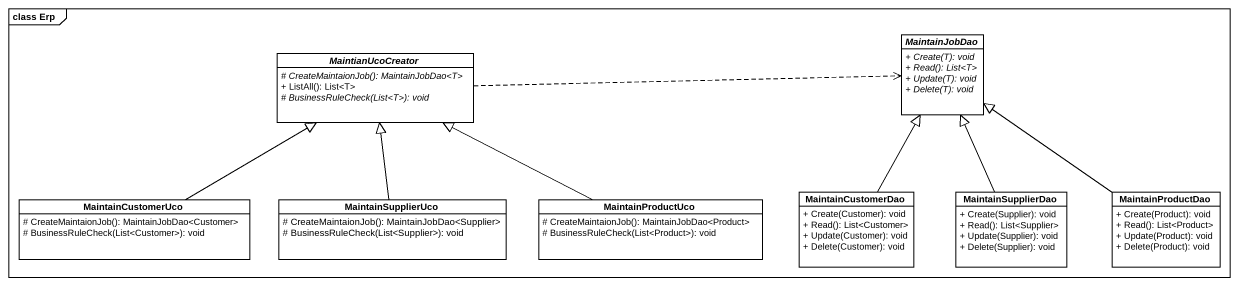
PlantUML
@startuml
mainframe class Erp
hide circle
hide empty members
skinparam classAttributeIconSize 0
abstract class MaintianUcoCreator {
  {abstract} # CreateMaintaionJob(): MaintainJobDao<T>
  + ListAll(): List<T>
  {abstract} # BusinessRuleCheck(List<T>): void
}
abstract class MaintainJobDao {
  {abstract} + Create(T): void
  {abstract} + Read(): List<T>
  {abstract} + Update(T): void
  {abstract} + Delete(T): void
}
class MaintainCustomerUco {
  # CreateMaintaionJob(): MaintainJobDao<Customer>
  # BusinessRuleCheck(List<Customer>): void
}
class MaintainSupplierUco {
  # CreateMaintaionJob(): MaintainJobDao<Supplier>
  # BusinessRuleCheck(List<Supplier>): void
}
class MaintainProductUco {
  # CreateMaintaionJob(): MaintainJobDao<Product>
  # BusinessRuleCheck(List<Product>): void
}
class MaintainCustomerDao {
  + Create(Customer): void
  + Read(): List<Customer>
  + Update(Customer): void
  + Delete(Customer): void
}
class MaintainSupplierDao {
  + Create(Supplier): void
  + Read(): List<Supplier>
  + Update(Supplier): void
  + Delete(Supplier): void
}
class MaintainProductDao {
  + Create(Product): void
  + Read(): List<Product>
  + Update(Product): void
  + Delete(Product): void
}
MaintianUcoCreator .right.> MaintainJobDao
MaintainCustomerUco -right-|> MaintianUcoCreator
MaintainSupplierUco -up-|> MaintianUcoCreator
MaintainProductUco -left-|> MaintianUcoCreator
MaintainCustomerDao -up-|> MaintainJobDao
MaintainSupplierDao -up-|> MaintainJobDao
MaintainProductDao -up-|> MaintainJobDao
@enduml
